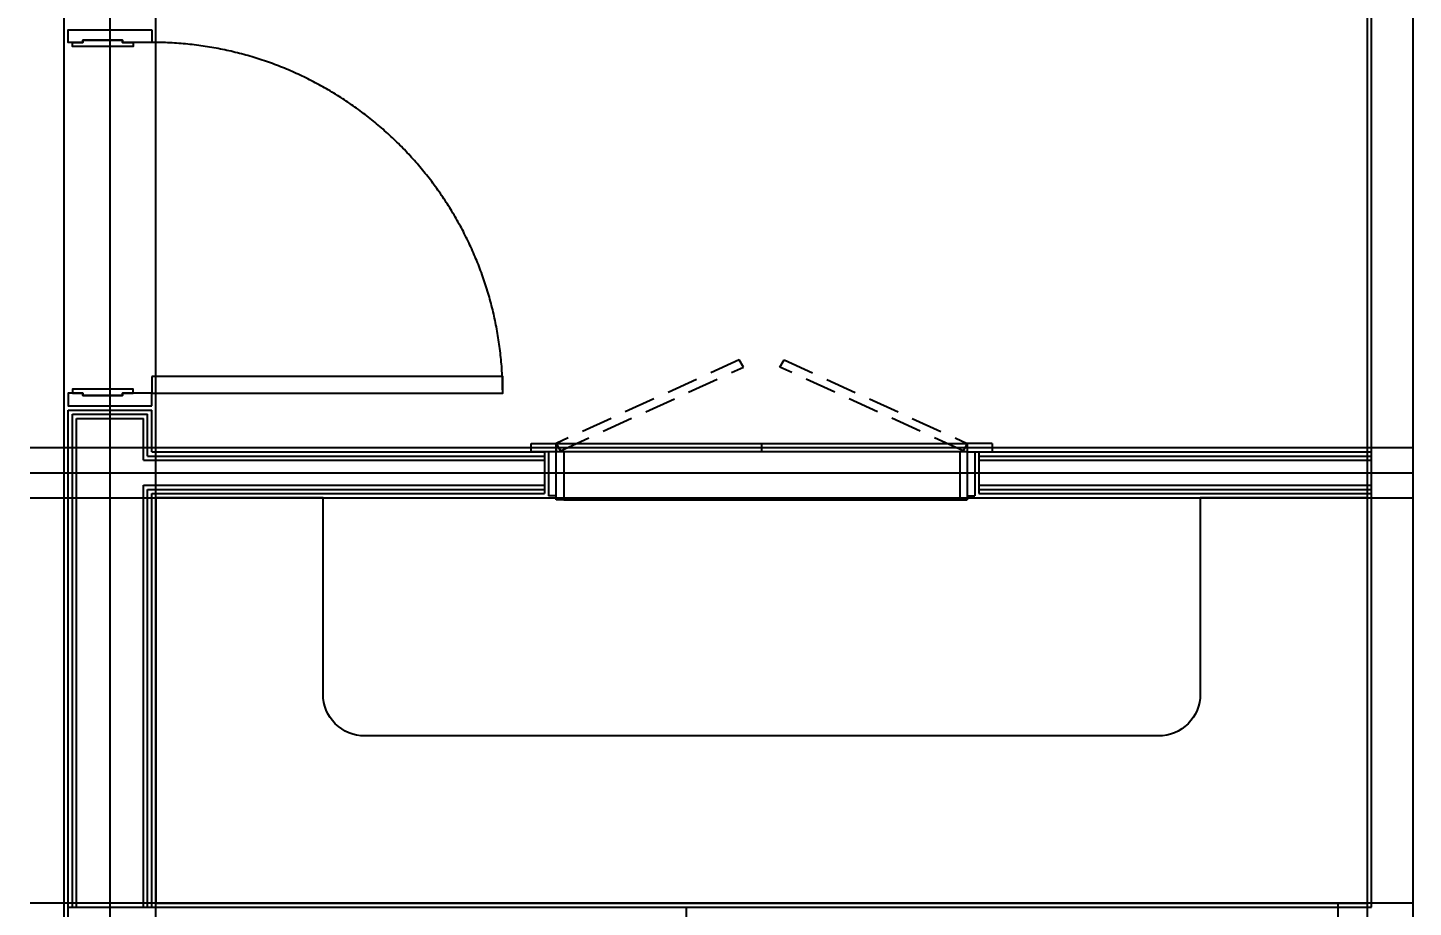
# Model space of a CAD drawing. Header units: millimetres. Extents: x 0 to 1390178, y 0 to 110113.
# Drawn here: x 702655 to 705972, y 43421 to 45526 of the extents above; entities that cross this region are included whole.
import ezdxf
from ezdxf.enums import TextEntityAlignment as Align
from ezdxf.xclip import XClip

# ---------------------------------------------------------------- set-up
doc = ezdxf.new("R2018")
doc.units = ezdxf.units.MM
doc.header["$LTSCALE"] = 100
doc.header["$XCLIPFRAME"] = 0
for name, pattern in [('X - 단위세대 확장형$0$CEN', [62, 60, -1, 0, -1]), ('X - 단위세대 확장형$0$X-55$0$( Hidden )', [0.375, 0.25, -0.125]), ('X - 단위세대 확장형$0$X-55$0$CENTER', [50.8, 31.75, -6.35, 6.35, -6.35])]:
    doc.linetypes.add(name, pattern=pattern)
for name, color, linetype in [('SYM', 7, 'Continuous'), ('X - SHEET$0$AA-BORD-TEXT', 3, 'Continuous'), ('X - 단위세대 확장형$0$A-CEN', 1, 'X - 단위세대 확장형$0$CEN'), ('X - 단위세대 확장형$0$AA-WAXM-CONC', 2, 'Continuous'), ('X - 단위세대 확장형$0$AA-WAXM-DRYW', 7, 'Continuous'), ('X - 단위세대 확장형$0$AA-XXXX-CNTL', 1, 'X - 단위세대 확장형$0$CEN'), ('X - 단위세대 확장형$0$X-55$0$02_F-KIT', 6, 'Continuous'), ('X - 단위세대 확장형$0$X-55$0$AA-XXXX-FUR', 8, 'Continuous')]:
    doc.layers.add(name, color=color, linetype=linetype)
doc.layers.add('X - 단위세대 확장형$0$A-door', color=4, linetype='Continuous', lineweight=25)
doc.layers.add('X - 단위세대 확장형$0$A-MC', color=171, linetype='Continuous', plot=False)
doc.styles.get("Standard").update_dxf_attribs({"font": 'Dotum.ttf'})
doc.styles.add('X - SHEET$0$HAUD01', font='Dotum.ttf')

# ---------------------------------------------------------------- blocks, each defined once
blk = doc.blocks.new('X - SHEET$0$HAUDsheetV')
at = {"layer": 'X - SHEET$0$AA-BORD-TEXT', "color": 3, "style": 'X - SHEET$0$HAUD01'}
for tag, p in [('PJCode', (786, 567.935)), ('작성자', (786.112, 194.824)), ('검토자', (786.112, 181.824)), ('최종검토자', (786.112, 168.824)), ('승인자', (786.112, 155.824)), ('일자', (786.832, 144.018)), ('개정번호', (812, 65.92))]:
    blk.add_attdef(tag, text='', height=3, dxfattribs=at).set_placement(p, align=Align.MIDDLE_CENTER)
at = {"layer": 'X - SHEET$0$AA-BORD-TEXT', "color": 3, "lineweight": 30, "flags": 104}
blk.add_attdef('PJTitle', text='', height=4, dxfattribs=at).set_placement((787.248, 536.622), align=Align.MIDDLE_CENTER)
blk = doc.blocks.new('X - SHEET')
ref = blk.add_blockref('X - SHEET$0$HAUDsheetV', (-100, 0), dxfattribs=dict(xscale=100, yscale=100, zscale=100))
lines = blk.add_mtext('중랑구 상봉동 116-49번지 일원 2030 청년주택 \\P신축공사', dxfattribs={"layer": 'X - SHEET$0$AA-BORD-TEXT', "color": 3, "insert": (78624.8, 53662.2), "char_height": 5056.517, "attachment_point": 1})
ref.add_attrib('PJTitle', '', (78624.8, 53662.2), dxfattribs={"flags": 104}).embed_mtext(lines)
blk = doc.blocks.new('X - 단위세대 확장형$0$A$C11416124')
at = {"layer": 'X - 단위세대 확장형$0$AA-XXXX-CNTL'}
blk.add_line((3489.4, 988.9), (3489.4, 9671.3), dxfattribs=at)
blk = doc.blocks.new('X - 단위세대 확장형$0$X-55$0$638386742643', base_point=(4884442.7, -1807360.7))
at = {"layer": 'X - 단위세대 확장형$0$A-door'}
for points in [[(4884264.8, -1806959.9), (4884264.8, -1806989.9), (4884334.8, -1806989.9), (4884334.8, -1806984.9), (4884429.8, -1806984.9), (4884429.8, -1806989.9), (4884464.8, -1806989.9), (4884464.8, -1806959.9)], [(4884264.8, -1807029.9), (4884264.8, -1806989.9), (4883424.8, -1806989.9), (4883424.8, -1807029.9)], [(4884334.8, -1806984.9), (4884334.8, -1806989.9), (4884309.8, -1806989.9), (4884309.8, -1806999.9), (4884454.8, -1806999.9), (4884454.8, -1806989.9), (4884429.8, -1806989.9), (4884429.8, -1806984.9)], [(4884264.8, -1807859.9), (4884264.8, -1807829.9), (4884334.8, -1807829.9), (4884334.8, -1807834.9), (4884429.8, -1807834.9), (4884429.8, -1807829.9), (4884464.8, -1807829.9), (4884464.8, -1807859.9)], [(4884334.8, -1807834.9), (4884334.8, -1807829.9), (4884309.8, -1807829.9), (4884309.8, -1807819.9), (4884454.8, -1807819.9), (4884454.8, -1807829.9), (4884429.8, -1807829.9), (4884429.8, -1807834.9)]]:
    blk.add_lwpolyline(points, close=True, dxfattribs=at)
at = {"layer": 'X - 단위세대 확장형$0$A-door', "color": 1, "linetype": 'X - 단위세대 확장형$0$X-55$0$CENTER', "ltscale": 5}
blk.add_arc((4884264.8, -1806989.9), 840, 180, 270, dxfattribs=at)
blk = doc.blocks.new('X - 단위세대 확장형$0$X-55$0$A$Cf4477e91')
at = {"layer": 'X - 단위세대 확장형$0$X-55$0$AA-XXXX-FUR', "ltscale": 20}
for p, q in [((60, 220), (60, 335)), ((78, 335), (60, 335)), ((78, 220), (78, 335)), ((1026, 220), (1026, 335)), ((1026, 335), (1044, 335)), ((1044, 335), (1044, 220)), ((42, 220), (42, 325)), ((60, 325), (42, 325)), ((1044, 325), (1062, 325)), ((1062, 220), (1062, 325)), ((60, 220), (0, 220)), ((0, 200), (0, 220)), ((0, 200), (0, 220)), ((0, 200), (60, 200)), ((60, 200), (60, 220)), ((60, 200), (60, 220)), ((60, 220), (1044, 220)), ((1044, 200), (60, 200)), ((552, 220), (552, 200)), ((1044, 200), (1044, 220)), ((1044, 220), (1104, 220)), ((1044, 220), (1044, 200)), ((1104, 200), (1044, 200)), ((1104, 220), (1104, 200))]:
    blk.add_line(p, q, dxfattribs=at)
at = {"layer": 'X - 단위세대 확장형$0$X-55$0$AA-XXXX-FUR', "color": 8, "ltscale": 20}
blk.add_line((1026, 335), (78, 335), dxfattribs=at)
at = {"layer": 'X - 단위세대 확장형$0$X-55$0$AA-XXXX-FUR', "color": 1, "linetype": 'X - 단위세대 확장형$0$X-55$0$( Hidden )', "ltscale": 3}
for points in [[(70, 217.3), (508.4, 17.3), (498.4, 0), (60, 200)], [(1034, 217.3), (595.6, 17.3), (605.6, 0), (1044, 200)]]:
    blk.add_lwpolyline(points, close=True, dxfattribs=at)
blk = doc.blocks.new('X - 단위세대 확장형$0$A$Cca1b3c21')
at = {"layer": 'X - 단위세대 확장형$0$A-CEN'}
for p, q in [((-3311, -4602.5), (0, -4602.5)), ((-1740, -7667.5), (-1740, -5642.5))]:
    blk.add_line(p, q, dxfattribs=at)
at = {"layer": 'X - 단위세대 확장형$0$A-MC'}
for p, q in [((-3230, -5942.7), (-3230, 0)), ((-3010, -5942.7), (-3010, 0)), ((-110, -5950.4), (-110, 0)), ((-3311, -4542.5), (0, -4542.5)), ((-3311, -4662.5), (0, -4662.5)), ((0, -5632.5), (-3311, -5632.5)), ((-180, -8662.5), (-180, -5632.5))]:
    blk.add_line(p, q, dxfattribs=at)
at = {"layer": 'X - 단위세대 확장형$0$AA-WAXM-CONC'}
for p, q in [((-100, -5642.5), (-100, -422.5)), ((-3220, -5642.5), (-100, -5642.5)), ((-3220, -5842.5), (-3220, -5642.5))]:
    blk.add_line(p, q, dxfattribs=at)
at = {"layer": 'X - 단위세대 확장형$0$AA-WAXM-DRYW'}
for p, q in [((-3220, -5642.5), (-3220, -4452.5)), ((-3220, -4452.5), (-3020, -4452.5)), ((-3210, -5642.5), (-3210, -4462.5)), ((-3210, -4462.5), (-3030, -4462.5)), ((-3200, -5642.5), (-3200, -4472.5)), ((-3200, -4472.5), (-3040, -4472.5)), ((-3040, -4572.5), (-3040, -4472.5)), ((-3030, -4562.5), (-3030, -4462.5)), ((-3020, -4552.5), (-3020, -4452.5)), ((-3040, -4572.5), (-2080, -4572.5)), ((-3030, -4562.5), (-2080, -4562.5)), ((-3020, -4552.5), (-2080, -4552.5)), ((-2080, -4552.5), (-2080, -4652.5)), ((-1040, -4552.5), (-100, -4552.5)), ((-1040, -4552.5), (-1040, -4652.5)), ((-1040, -4562.5), (-100, -4562.5)), ((-1040, -4572.5), (-100, -4572.5)), ((-3040, -5642.5), (-3040, -4632.5)), ((-3040, -4632.5), (-2080, -4632.5)), ((-3030, -5642.5), (-3030, -4642.5)), ((-3030, -4642.5), (-2080, -4642.5)), ((-1040, -4632.5), (-100, -4632.5)), ((-1040, -4642.5), (-100, -4642.5)), ((-3020, -5642.5), (-3020, -4652.5)), ((-3020, -4652.5), (-2080, -4652.5)), ((-1040, -4652.5), (-100, -4652.5))]:
    blk.add_line(p, q, dxfattribs=at)
at = {"layer": 'X - 단위세대 확장형$0$AA-XXXX-CNTL'}
for p, q in [((-3120, -5942.7), (-3120, 0)), ((0, -8662.5), (0, 0))]:
    blk.add_line(p, q, dxfattribs=at)
at = {"layer": 'X - 단위세대 확장형$0$X-55$0$02_F-KIT'}
blk.add_lwpolyline([(-110, -4662.5), (-510, -4662.5), (-510, -5132.5, -0.414214), (-610, -5232.5), (-2510, -5232.5, -0.414214), (-2610, -5132.5), (-2610, -4662.5), (-3010, -4662.5), (-3010, -5632.5), (-110, -5632.5)], format="xyb", close=True, dxfattribs=at)
at = {"rotation": 179.9999999999999}
for name, p in [('X - 단위세대 확장형$0$X-55$0$638386742643', (-3197.9, -4041.7)), ('X - 단위세대 확장형$0$X-55$0$A$Cf4477e91', (-1008, -4332.5))]:
    blk.add_blockref(name, p, dxfattribs=at)
blk = doc.blocks.new('X - 단위세대 확장형', base_point=(-475.4, -286.7))
blk.add_blockref('X - 단위세대 확장형$0$A$C11416124', (49732.6, 55284.3))
blk.add_blockref('X - 단위세대 확장형$0$A$Cca1b3c21', (53222, 64955.6))

msp = doc.modelspace()

# ---------------------------------------------------------------- block references
at = {"layer": 'SYM'}
ref = msp.add_blockref('X - 단위세대 확장형', (652274.7, -16179.1), dxfattribs=at)
XClip(ref).set_block_clipping_path([(27286.2339647645, 22495.2025850526), (88213.6007378809, 68689.6277392105)])

# ---------------------------------------------------------------- next in the draw order: block references
for p in [(504000, 0), (588000, 0)]:
    msp.add_blockref('X - SHEET', p)

doc.saveas('drawing.dxf')
